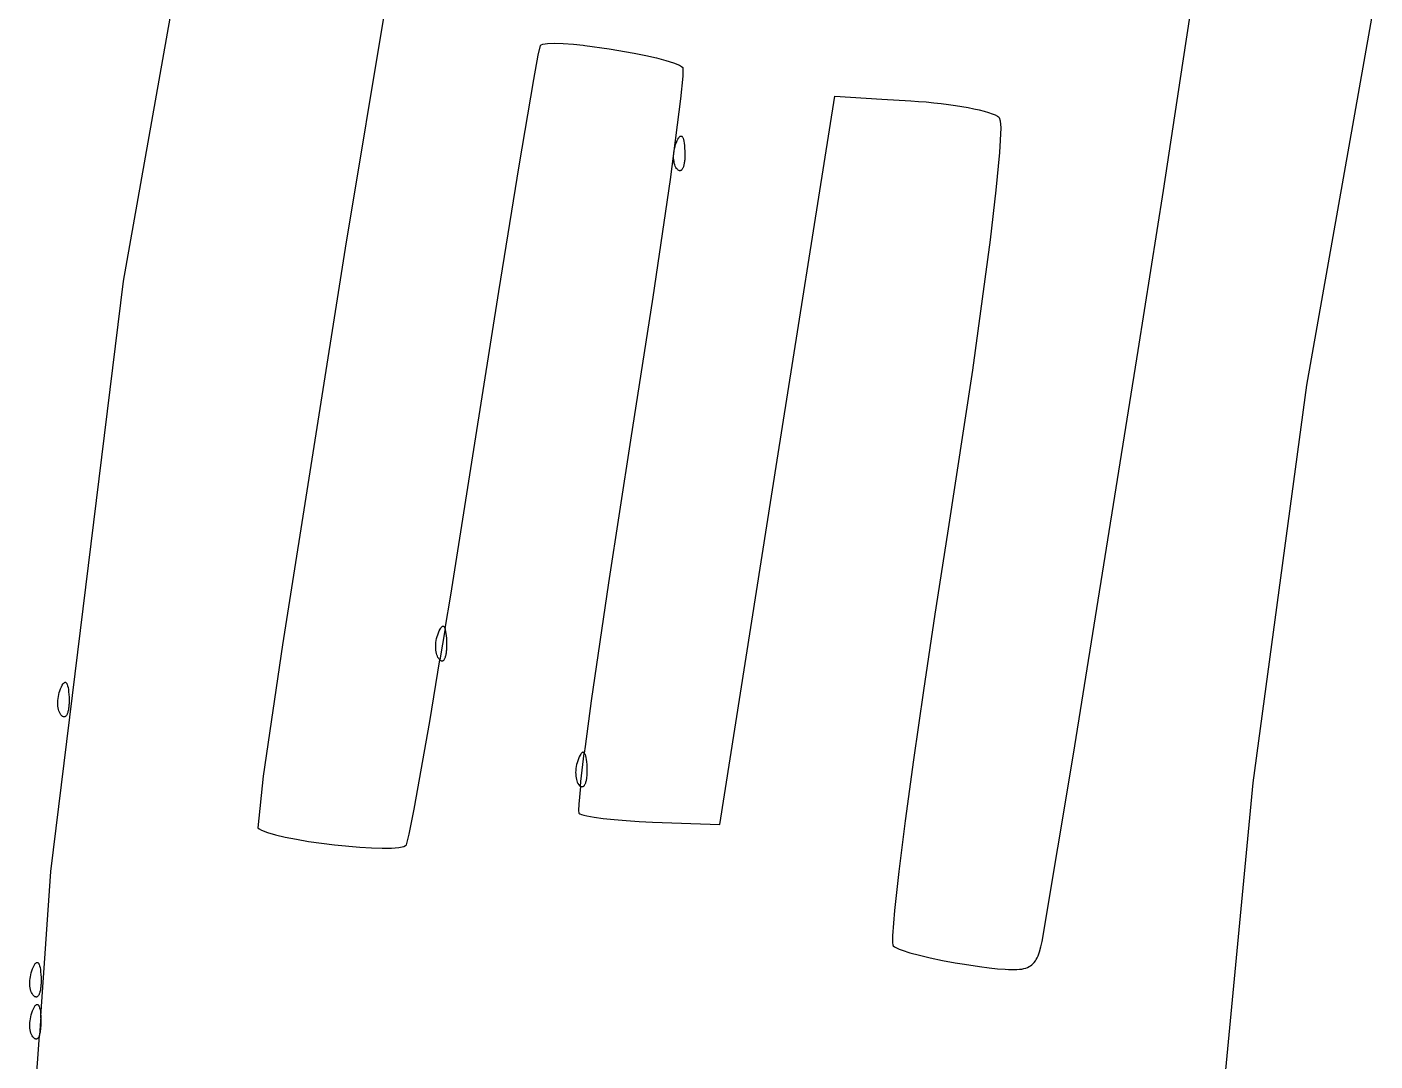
# Model space of a CAD drawing. Extents: x 70.3 to 133.4, y -81.7 to -32.
# Drawn here: x 70.989 to 71.754, y -64.359 to -63.773 of the extents above; entities that cross this region are included whole.
import ezdxf

# ---------------------------------------------------------------- set-up
doc = ezdxf.new("R2010")
doc.units = 0
doc.layers.add('BLACK', color=7, linetype='CONTINUOUS')

msp = doc.modelspace()

# ---------------------------------------------------------------- linework, layer by layer
at = {"layer": 'BLACK', "linetype": 'CONTINUOUS'}
for p, q in [((71.043752, -63.916861), (71.102272, -63.587735)), ((71.206766, -63.673345), (71.169506, -63.898212)), ((71.753557, -63.756064), (71.714665, -63.975851)), ((71.644629, -63.793428), (71.649045, -63.763684)), ((71.278986, -63.78882), (71.280251, -63.783324)), ((71.280251, -63.783324), (71.280715, -63.782898)), ((71.280715, -63.782898), (71.281556, -63.782563)), ((71.281556, -63.782563), (71.284272, -63.782149)), ((71.284272, -63.782149), (71.288204, -63.782051)), ((71.288204, -63.782051), (71.293156, -63.782239)), ((71.293156, -63.782239), (71.298933, -63.782682)), ((71.298933, -63.782682), (71.304446, -63.783259)), ((71.304446, -63.783259), (71.305339, -63.783352)), ((71.305339, -63.783352), (71.319257, -63.785247)), ((71.319257, -63.785247), (71.333346, -63.787681)), ((71.276447, -63.802646), (71.278986, -63.78882)), ((71.333346, -63.787681), (71.339965, -63.789025)), ((71.339965, -63.789025), (71.34604, -63.790413)), ((71.34604, -63.790413), (71.351375, -63.791815)), ((71.351375, -63.791815), (71.355775, -63.793201)), ((71.355775, -63.793201), (71.359044, -63.794541)), ((71.359044, -63.794541), (71.360193, -63.795184)), ((71.633557, -63.86553), (71.644629, -63.793428)), ((71.36102, -63.800751), (71.359743, -63.813559)), ((71.360193, -63.795184), (71.360987, -63.795804)), ((71.360987, -63.795804), (71.36102, -63.800751)), ((71.26816, -63.851593), (71.276447, -63.802646)), ((71.359743, -63.813559), (71.353744, -63.859287)), ((71.414515, -64.018467), (71.447134, -63.812092)), ((71.447134, -63.812092), (71.473848, -63.813717)), ((71.473848, -63.813717), (71.490257, -63.814714)), ((71.490257, -63.814714), (71.494686, -63.815017)), ((71.494686, -63.815017), (71.499064, -63.815381)), ((71.499064, -63.815381), (71.503363, -63.8158)), ((71.503363, -63.8158), (71.507558, -63.816271)), ((71.507558, -63.816271), (71.511624, -63.816789)), ((71.511624, -63.816789), (71.515535, -63.817348)), ((71.515535, -63.817348), (71.519265, -63.817944)), ((71.519265, -63.817944), (71.522789, -63.818572)), ((71.522789, -63.818572), (71.52608, -63.819227)), ((71.52608, -63.819227), (71.529112, -63.819904)), ((71.529112, -63.819904), (71.531861, -63.820599)), ((71.531861, -63.820599), (71.534301, -63.821306)), ((71.534301, -63.821306), (71.536405, -63.822021)), ((71.536405, -63.822021), (71.538148, -63.822739)), ((71.538148, -63.822739), (71.539504, -63.823455)), ((71.539504, -63.823455), (71.540029, -63.823811)), ((71.540029, -63.823811), (71.540448, -63.824164)), ((71.540448, -63.824164), (71.541029, -63.826002)), ((71.541238, -63.829967), (71.540581, -63.843926)), ((71.541029, -63.826002), (71.541238, -63.829967)), ((71.356281, -63.841691), (71.356561, -63.840576)), ((71.356561, -63.840576), (71.356901, -63.839472)), ((71.356901, -63.839472), (71.357301, -63.838385)), ((71.357301, -63.838385), (71.357768, -63.837294)), ((71.357768, -63.837294), (71.358219, -63.836394)), ((71.358219, -63.836394), (71.358652, -63.835684)), ((71.358652, -63.835684), (71.358861, -63.8354)), ((71.358861, -63.8354), (71.359066, -63.835163)), ((71.359066, -63.835163), (71.359265, -63.834973)), ((71.359265, -63.834973), (71.359459, -63.834829)), ((71.359459, -63.834829), (71.359648, -63.834732)), ((71.359648, -63.834732), (71.359831, -63.834682)), ((71.359831, -63.834682), (71.360009, -63.834678)), ((71.360009, -63.834678), (71.360181, -63.83472)), ((71.360181, -63.83472), (71.360346, -63.834807)), ((71.360346, -63.834807), (71.360506, -63.834941)), ((71.360506, -63.834941), (71.360659, -63.83512)), ((71.360659, -63.83512), (71.360806, -63.835345)), ((71.360806, -63.835345), (71.360946, -63.835615)), ((71.360946, -63.835615), (71.36108, -63.83593)), ((71.36108, -63.83593), (71.361326, -63.836696)), ((71.361326, -63.836696), (71.361543, -63.83764)), ((71.361543, -63.83764), (71.36173, -63.838762)), ((71.36173, -63.838762), (71.361885, -63.84006)), ((71.361885, -63.84006), (71.362008, -63.841534)), ((71.355752, -63.846101), (71.355796, -63.845021)), ((71.355765, -63.847152), (71.355752, -63.846101)), ((71.355837, -63.848166), (71.355765, -63.847152)), ((71.355796, -63.845021), (71.355899, -63.843922)), ((71.355966, -63.849137), (71.355837, -63.848166)), ((71.355899, -63.843922), (71.356061, -63.842809)), ((71.356061, -63.842809), (71.356281, -63.841691)), ((71.362019, -63.848105), (71.361961, -63.848709)), ((71.362008, -63.841534), (71.362097, -63.843181)), ((71.362066, -63.847475), (71.362019, -63.848105)), ((71.362101, -63.84682), (71.362066, -63.847475)), ((71.362097, -63.843181), (71.362122, -63.843954)), ((71.362125, -63.846139), (71.362101, -63.84682)), ((71.362122, -63.843954), (71.362135, -63.844706)), ((71.362136, -63.845434), (71.362125, -63.846139)), ((71.362135, -63.844706), (71.362136, -63.845434)), ((71.540581, -63.843926), (71.538564, -63.86534)), ((71.256613, -63.922766), (71.26816, -63.851593)), ((71.356152, -63.850056), (71.355966, -63.849137)), ((71.356395, -63.850915), (71.356152, -63.850056)), ((71.356694, -63.851706), (71.356395, -63.850915)), ((71.357049, -63.852423), (71.356694, -63.851706)), ((71.357461, -63.853056), (71.357049, -63.852423)), ((71.357687, -63.853339), (71.357461, -63.853056)), ((71.357928, -63.853599), (71.357687, -63.853339)), ((71.358173, -63.853825), (71.357928, -63.853599)), ((71.358413, -63.854008), (71.358173, -63.853825)), ((71.358648, -63.85415), (71.358413, -63.854008)), ((71.358878, -63.854252), (71.358648, -63.85415)), ((71.359103, -63.854312), (71.358878, -63.854252)), ((71.359213, -63.854328), (71.359103, -63.854312)), ((71.359321, -63.854334), (71.359213, -63.854328)), ((71.359428, -63.85433), (71.359321, -63.854334)), ((71.359534, -63.854316), (71.359428, -63.85433)), ((71.359638, -63.854293), (71.359534, -63.854316)), ((71.35974, -63.85426), (71.359638, -63.854293)), ((71.35994, -63.854167), (71.35974, -63.85426)), ((71.360133, -63.854036), (71.35994, -63.854167)), ((71.360318, -63.85387), (71.360133, -63.854036)), ((71.360497, -63.853668), (71.360318, -63.85387)), ((71.360667, -63.853431), (71.360497, -63.853668)), ((71.36083, -63.853159), (71.360667, -63.853431)), ((71.360984, -63.852854), (71.36083, -63.853159)), ((71.36113, -63.852517), (71.360984, -63.852854)), ((71.361268, -63.852146), (71.36113, -63.852517)), ((71.361396, -63.851745), (71.361268, -63.852146)), ((71.361515, -63.851312), (71.361396, -63.851745)), ((71.361624, -63.85085), (71.361515, -63.851312)), ((71.361724, -63.850357), (71.361624, -63.85085)), ((71.361814, -63.849836), (71.361724, -63.850357)), ((71.361893, -63.849286), (71.361814, -63.849836)), ((71.361961, -63.848709), (71.361893, -63.849286)), ((71.353744, -63.859287), (71.34396, -63.926061)), ((71.538564, -63.86534), (71.535276, -63.893508)), ((71.619292, -63.956155), (71.633557, -63.86553)), ((71.535276, -63.893508), (71.525231, -63.967293)), ((71.169506, -63.898212), (71.13402, -64.122944)), ((71.002602, -64.251526), (71.043752, -63.916861)), ((71.243026, -64.008769), (71.256613, -63.922766)), ((71.34396, -63.926061), (71.331364, -64.006951)), ((71.5826, -64.185046), (71.619292, -63.956155)), ((71.525231, -63.967293), (71.511146, -64.059667)), ((71.714665, -63.975851), (71.684263, -64.201321)), ((71.229316, -64.094937), (71.243026, -64.008769)), ((71.331364, -64.006951), (71.318788, -64.087862)), ((71.381896, -64.224842), (71.414515, -64.018467)), ((71.511146, -64.059667), (71.503952, -64.105711)), ((71.318788, -64.087862), (71.30906, -64.154692)), ((71.226178, -64.113854), (71.229316, -64.094937)), ((71.503952, -64.105711), (71.497457, -64.148876)), ((71.222363, -64.116198), (71.222831, -64.115107)), ((71.222831, -64.115107), (71.223281, -64.114207)), ((71.226178, -64.113854), (71.223229, -64.131631)), ((71.223281, -64.114207), (71.223714, -64.113497)), ((71.223714, -64.113497), (71.223924, -64.113213)), ((71.223924, -64.113213), (71.224128, -64.112975)), ((71.224128, -64.112975), (71.224328, -64.112785)), ((71.224328, -64.112785), (71.224522, -64.112642)), ((71.224522, -64.112642), (71.224711, -64.112545)), ((71.224711, -64.112545), (71.224894, -64.112494)), ((71.224894, -64.112494), (71.225071, -64.11249)), ((71.225071, -64.11249), (71.225243, -64.112532)), ((71.225243, -64.112532), (71.225409, -64.11262)), ((71.225409, -64.11262), (71.225569, -64.112754)), ((71.225569, -64.112754), (71.225722, -64.112933)), ((71.225722, -64.112933), (71.225869, -64.113158)), ((71.225869, -64.113158), (71.226009, -64.113428)), ((71.226009, -64.113428), (71.226142, -64.113743)), ((71.226142, -64.113743), (71.226178, -64.113854)), ((71.226388, -64.114508), (71.226178, -64.113854)), ((71.226605, -64.115453), (71.226388, -64.114508)), ((71.226792, -64.116575), (71.226605, -64.115453)), ((71.13402, -64.122944), (71.123051, -64.197502)), ((71.220814, -64.123913), (71.220859, -64.122834)), ((71.220859, -64.122834), (71.220961, -64.121734)), ((71.220961, -64.121734), (71.221123, -64.120621)), ((71.221123, -64.120621), (71.221344, -64.119503)), ((71.221344, -64.119503), (71.221624, -64.118388)), ((71.221624, -64.118388), (71.221964, -64.117284)), ((71.221964, -64.117284), (71.222363, -64.116198)), ((71.226948, -64.117873), (71.226792, -64.116575)), ((71.22707, -64.119346), (71.226948, -64.117873)), ((71.227159, -64.120993), (71.22707, -64.119346)), ((71.227185, -64.121767), (71.227159, -64.120993)), ((71.227198, -64.122518), (71.227185, -64.121767)), ((71.227187, -64.123952), (71.227199, -64.123247)), ((71.227199, -64.123247), (71.227198, -64.122518)), ((71.220828, -64.124964), (71.220814, -64.123913)), ((71.220899, -64.125979), (71.220828, -64.124964)), ((71.221028, -64.126949), (71.220899, -64.125979)), ((71.221214, -64.127868), (71.221028, -64.126949)), ((71.221457, -64.128727), (71.221214, -64.127868)), ((71.221756, -64.129519), (71.221457, -64.128727)), ((71.222112, -64.130235), (71.221756, -64.129519)), ((71.222523, -64.130869), (71.222112, -64.130235)), ((71.22275, -64.131152), (71.222523, -64.130869)), ((71.22299, -64.131411), (71.22275, -64.131152)), ((71.22573, -64.131243), (71.225892, -64.130972)), ((71.225892, -64.130972), (71.226047, -64.130667)), ((71.226047, -64.130667), (71.226193, -64.130329)), ((71.226193, -64.130329), (71.22633, -64.129959)), ((71.22633, -64.129959), (71.226458, -64.129558)), ((71.226458, -64.129558), (71.226577, -64.129125)), ((71.226577, -64.129125), (71.226687, -64.128662)), ((71.226687, -64.128662), (71.226787, -64.12817)), ((71.226787, -64.12817), (71.226876, -64.127649)), ((71.226876, -64.127649), (71.226955, -64.127099)), ((71.226955, -64.127099), (71.227024, -64.126522)), ((71.227024, -64.126522), (71.227082, -64.125918)), ((71.227082, -64.125918), (71.227128, -64.125288)), ((71.227128, -64.125288), (71.227164, -64.124632)), ((71.227164, -64.124632), (71.227187, -64.123952)), ((71.217435, -64.16656), (71.223229, -64.131631)), ((71.223229, -64.131631), (71.22299, -64.131411)), ((71.223229, -64.131631), (71.223235, -64.131637)), ((71.223235, -64.131637), (71.223475, -64.131821)), ((71.223475, -64.131821), (71.223711, -64.131963)), ((71.223711, -64.131963), (71.223941, -64.132064)), ((71.223941, -64.132064), (71.224165, -64.132125)), ((71.224165, -64.132125), (71.224275, -64.13214)), ((71.224275, -64.13214), (71.224384, -64.132146)), ((71.224384, -64.132146), (71.224491, -64.132142)), ((71.224491, -64.132142), (71.224596, -64.132129)), ((71.224596, -64.132129), (71.2247, -64.132105)), ((71.2247, -64.132105), (71.224803, -64.132073)), ((71.224803, -64.132073), (71.225002, -64.131979)), ((71.225002, -64.131979), (71.225195, -64.131849)), ((71.225195, -64.131849), (71.225381, -64.131682)), ((71.225381, -64.131682), (71.225559, -64.13148)), ((71.225559, -64.13148), (71.22573, -64.131243)), ((71.008518, -64.146857), (71.008969, -64.145957)), ((71.008969, -64.145957), (71.009402, -64.145247)), ((71.009402, -64.145247), (71.009611, -64.144963)), ((71.009611, -64.144963), (71.009816, -64.144726)), ((71.009816, -64.144726), (71.010015, -64.144535)), ((71.010015, -64.144535), (71.010209, -64.144392)), ((71.010209, -64.144392), (71.010398, -64.144295)), ((71.010398, -64.144295), (71.010581, -64.144244)), ((71.010581, -64.144244), (71.010759, -64.14424)), ((71.010759, -64.14424), (71.010931, -64.144282)), ((71.010931, -64.144282), (71.011097, -64.14437)), ((71.011097, -64.14437), (71.011256, -64.144504)), ((71.011256, -64.144504), (71.011409, -64.144683)), ((71.011409, -64.144683), (71.011556, -64.144908)), ((71.011556, -64.144908), (71.011696, -64.145178)), ((71.011696, -64.145178), (71.01183, -64.145493)), ((71.01183, -64.145493), (71.012076, -64.146258)), ((71.012076, -64.146258), (71.012293, -64.147203)), ((71.006546, -64.154584), (71.006649, -64.153484)), ((71.006649, -64.153484), (71.006811, -64.152371)), ((71.006811, -64.152371), (71.007031, -64.151254)), ((71.007031, -64.151254), (71.007311, -64.150138)), ((71.007311, -64.150138), (71.007651, -64.149034)), ((71.007651, -64.149034), (71.008051, -64.147948)), ((71.008051, -64.147948), (71.008518, -64.146857)), ((71.012293, -64.147203), (71.01248, -64.148325)), ((71.01248, -64.148325), (71.012635, -64.149623)), ((71.012635, -64.149623), (71.012758, -64.151096)), ((71.012758, -64.151096), (71.012847, -64.152743)), ((71.012847, -64.152743), (71.012872, -64.153517)), ((71.012872, -64.153517), (71.012885, -64.154268)), ((71.497457, -64.148876), (71.491788, -64.1882)), ((71.006502, -64.155663), (71.006546, -64.154584)), ((71.006515, -64.156714), (71.006502, -64.155663)), ((71.006587, -64.157729), (71.006515, -64.156714)), ((71.006716, -64.158699), (71.006587, -64.157729)), ((71.006902, -64.159618), (71.006716, -64.158699)), ((71.007145, -64.160477), (71.006902, -64.159618)), ((71.007444, -64.161269), (71.007145, -64.160477)), ((71.007799, -64.161985), (71.007444, -64.161269)), ((71.012018, -64.161709), (71.01188, -64.162079)), ((71.012146, -64.161307), (71.012018, -64.161709)), ((71.012265, -64.160875), (71.012146, -64.161307)), ((71.012374, -64.160412), (71.012265, -64.160875)), ((71.012474, -64.15992), (71.012374, -64.160412)), ((71.012564, -64.159399), (71.012474, -64.15992)), ((71.012643, -64.158849), (71.012564, -64.159399)), ((71.012711, -64.158272), (71.012643, -64.158849)), ((71.012769, -64.157668), (71.012711, -64.158272)), ((71.012816, -64.157038), (71.012769, -64.157668)), ((71.012851, -64.156382), (71.012816, -64.157038)), ((71.012875, -64.155702), (71.012851, -64.156382)), ((71.012886, -64.154997), (71.012875, -64.155702)), ((71.012885, -64.154268), (71.012886, -64.154997)), ((71.30906, -64.154692), (71.305564, -64.180658)), ((71.008211, -64.162619), (71.007799, -64.161985)), ((71.008437, -64.162902), (71.008211, -64.162619)), ((71.008678, -64.163161), (71.008437, -64.162902)), ((71.008923, -64.163387), (71.008678, -64.163161)), ((71.009163, -64.163571), (71.008923, -64.163387)), ((71.009398, -64.163713), (71.009163, -64.163571)), ((71.009628, -64.163814), (71.009398, -64.163713)), ((71.009853, -64.163875), (71.009628, -64.163814)), ((71.009963, -64.16389), (71.009853, -64.163875)), ((71.010071, -64.163896), (71.009963, -64.16389)), ((71.010178, -64.163892), (71.010071, -64.163896)), ((71.010284, -64.163879), (71.010178, -64.163892)), ((71.010388, -64.163855), (71.010284, -64.163879)), ((71.01049, -64.163823), (71.010388, -64.163855)), ((71.01069, -64.163729), (71.01049, -64.163823)), ((71.010883, -64.163599), (71.01069, -64.163729)), ((71.011068, -64.163432), (71.010883, -64.163599)), ((71.011247, -64.16323), (71.011068, -64.163432)), ((71.011417, -64.162993), (71.011247, -64.16323)), ((71.01158, -64.162722), (71.011417, -64.162993)), ((71.011734, -64.162417), (71.01158, -64.162722)), ((71.01188, -64.162079), (71.011734, -64.162417)), ((71.208654, -64.216172), (71.217435, -64.16656)), ((71.303299, -64.18465), (71.303089, -64.184934)), ((71.303143, -64.200503), (71.305109, -64.184389)), ((71.303503, -64.184413), (71.303299, -64.18465)), ((71.303703, -64.184223), (71.303503, -64.184413)), ((71.303897, -64.184079), (71.303703, -64.184223)), ((71.304086, -64.183982), (71.303897, -64.184079)), ((71.304269, -64.183932), (71.304086, -64.183982)), ((71.304446, -64.183928), (71.304269, -64.183932)), ((71.304618, -64.18397), (71.304446, -64.183928)), ((71.304784, -64.184057), (71.304618, -64.18397)), ((71.304944, -64.184191), (71.304784, -64.184057)), ((71.305097, -64.18437), (71.304944, -64.184191)), ((71.305109, -64.184389), (71.305097, -64.18437)), ((71.305564, -64.180658), (71.305109, -64.184389)), ((71.305109, -64.184389), (71.305244, -64.184595)), ((71.305244, -64.184595), (71.305384, -64.184865)), ((71.300498, -64.192059), (71.300337, -64.193172)), ((71.300719, -64.190941), (71.300498, -64.192059)), ((71.300999, -64.189826), (71.300719, -64.190941)), ((71.301339, -64.188721), (71.300999, -64.189826)), ((71.301738, -64.187635), (71.301339, -64.188721)), ((71.302206, -64.186544), (71.301738, -64.187635)), ((71.302656, -64.185644), (71.302206, -64.186544)), ((71.303089, -64.184934), (71.302656, -64.185644)), ((71.305384, -64.184865), (71.305517, -64.18518)), ((71.305517, -64.18518), (71.305763, -64.185946)), ((71.305763, -64.185946), (71.30598, -64.18689)), ((71.30598, -64.18689), (71.306167, -64.188012)), ((71.306167, -64.188012), (71.306323, -64.18931)), ((71.306323, -64.18931), (71.306445, -64.190784)), ((71.306445, -64.190784), (71.306534, -64.192431)), ((71.491788, -64.1882), (71.487072, -64.222726)), ((71.564792, -64.291174), (71.5826, -64.185046)), ((71.123051, -64.197502), (71.119857, -64.226716)), ((71.300234, -64.194272), (71.300189, -64.195351)), ((71.300189, -64.195351), (71.300203, -64.196402)), ((71.300203, -64.196402), (71.300274, -64.197416)), ((71.300337, -64.193172), (71.300234, -64.194272)), ((71.300274, -64.197416), (71.300403, -64.198387)), ((71.300403, -64.198387), (71.300589, -64.199306)), ((71.300589, -64.199306), (71.300832, -64.200165)), ((71.306162, -64.199607), (71.306062, -64.2001)), ((71.306251, -64.199086), (71.306162, -64.199607)), ((71.30633, -64.198537), (71.306251, -64.199086)), ((71.306399, -64.19796), (71.30633, -64.198537)), ((71.306457, -64.197356), (71.306399, -64.19796)), ((71.306503, -64.196725), (71.306457, -64.197356)), ((71.306539, -64.19607), (71.306503, -64.196725)), ((71.306534, -64.192431), (71.30656, -64.193204)), ((71.306562, -64.195389), (71.306539, -64.19607)), ((71.30656, -64.193204), (71.306573, -64.193956)), ((71.306574, -64.194684), (71.306562, -64.195389)), ((71.306573, -64.193956), (71.306574, -64.194684)), ((71.300832, -64.200165), (71.301131, -64.200956)), ((71.301131, -64.200956), (71.301487, -64.201673)), ((71.301487, -64.201673), (71.301898, -64.202306)), ((71.301898, -64.202306), (71.302125, -64.202589)), ((71.302878, -64.203275), (71.301914, -64.213359)), ((71.302125, -64.202589), (71.302365, -64.202849)), ((71.302365, -64.202849), (71.30261, -64.203075)), ((71.30261, -64.203075), (71.30285, -64.203258)), ((71.30285, -64.203258), (71.302878, -64.203275)), ((71.302878, -64.203275), (71.303143, -64.200503)), ((71.303086, -64.2034), (71.302878, -64.203275)), ((71.303316, -64.203502), (71.303086, -64.2034)), ((71.30354, -64.203563), (71.303316, -64.203502)), ((71.30365, -64.203578), (71.30354, -64.203563)), ((71.303759, -64.203584), (71.30365, -64.203578)), ((71.303866, -64.20358), (71.303759, -64.203584)), ((71.303971, -64.203566), (71.303866, -64.20358)), ((71.304075, -64.203543), (71.303971, -64.203566)), ((71.304178, -64.20351), (71.304075, -64.203543)), ((71.304377, -64.203417), (71.304178, -64.20351)), ((71.30457, -64.203287), (71.304377, -64.203417)), ((71.304756, -64.20312), (71.30457, -64.203287)), ((71.304934, -64.202918), (71.304756, -64.20312)), ((71.305105, -64.202681), (71.304934, -64.202918)), ((71.305267, -64.202409), (71.305105, -64.202681)), ((71.305422, -64.202104), (71.305267, -64.202409)), ((71.305568, -64.201767), (71.305422, -64.202104)), ((71.305705, -64.201397), (71.305568, -64.201767)), ((71.305833, -64.200995), (71.305705, -64.201397)), ((71.305952, -64.200562), (71.305833, -64.200995)), ((71.306062, -64.2001), (71.305952, -64.200562)), ((71.684263, -64.201321), (71.662285, -64.432808)), ((71.301914, -64.213359), (71.301785, -64.216895)), ((71.205824, -64.230391), (71.208654, -64.216172)), ((71.301785, -64.216895), (71.302, -64.218359)), ((71.302, -64.218359), (71.302584, -64.218752)), ((71.302584, -64.218752), (71.303539, -64.219149)), ((71.303539, -64.219149), (71.304844, -64.219545)), ((71.304844, -64.219545), (71.306477, -64.219939)), ((71.306477, -64.219939), (71.31064, -64.220708)), ((71.31064, -64.220708), (71.315858, -64.221435)), ((71.315858, -64.221435), (71.32196, -64.222098)), ((71.32196, -64.222098), (71.328773, -64.222677)), ((71.328773, -64.222677), (71.336125, -64.223151)), ((71.487072, -64.222726), (71.483435, -64.251492)), ((71.119857, -64.226716), (71.120713, -64.227384)), ((71.120713, -64.227384), (71.121933, -64.228056)), ((71.121933, -64.228056), (71.12537, -64.229404)), ((71.12537, -64.229404), (71.129967, -64.230737)), ((71.204246, -64.236307), (71.205824, -64.230391)), ((71.336125, -64.223151), (71.343846, -64.223499)), ((71.343846, -64.223499), (71.381896, -64.224842)), ((71.129967, -64.230737), (71.135524, -64.232031)), ((71.135524, -64.232031), (71.14184, -64.233265)), ((71.14184, -64.233265), (71.148717, -64.234415)), ((71.148717, -64.234415), (71.163349, -64.236372)), ((71.163349, -64.236372), (71.177819, -64.237722)), ((71.177819, -64.237722), (71.184493, -64.238113)), ((71.184493, -64.238113), (71.190526, -64.238283)), ((71.190526, -64.238283), (71.195718, -64.23821)), ((71.195718, -64.23821), (71.199869, -64.237872)), ((71.199869, -64.237872), (71.202778, -64.237245)), ((71.202778, -64.237245), (71.203705, -64.236817)), ((71.203705, -64.236817), (71.204246, -64.236307)), ((70.996865, -64.333444), (71.002602, -64.251526)), ((71.483435, -64.251492), (71.481003, -64.273541)), ((71.481003, -64.273541), (71.479905, -64.28791)), ((71.479905, -64.28791), (71.479894, -64.291916)), ((71.564037, -64.294248), (71.564792, -64.291173)), ((71.564792, -64.291173), (71.564792, -64.291174)), ((71.479894, -64.291916), (71.480031, -64.293072)), ((71.480031, -64.293072), (71.480265, -64.293642)), ((71.480265, -64.293642), (71.481018, -64.294211)), ((71.481018, -64.294211), (71.48213, -64.294819)), ((71.48213, -64.294819), (71.483579, -64.295461)), ((71.483579, -64.295461), (71.485343, -64.296132)), ((71.485343, -64.296132), (71.489728, -64.297538)), ((71.489728, -64.297538), (71.49511, -64.298992)), ((71.49511, -64.298992), (71.501314, -64.300451)), ((71.561952, -64.300342), (71.562416, -64.299297)), ((71.562416, -64.299297), (71.56285, -64.298167)), ((71.56285, -64.298167), (71.563261, -64.29695)), ((71.563261, -64.29695), (71.564037, -64.294248)), ((70.991776, -64.307784), (70.992176, -64.306698)), ((70.992176, -64.306698), (70.992643, -64.305607)), ((70.992643, -64.305607), (70.993094, -64.304707)), ((70.993094, -64.304707), (70.993527, -64.303997)), ((70.993527, -64.303997), (70.993736, -64.303713)), ((70.993736, -64.303713), (70.993941, -64.303475)), ((70.993941, -64.303475), (70.99414, -64.303285)), ((70.99414, -64.303285), (70.994334, -64.303142)), ((70.994334, -64.303142), (70.994523, -64.303045)), ((70.994523, -64.303045), (70.994706, -64.302994)), ((70.994706, -64.302994), (70.994884, -64.30299)), ((70.994884, -64.30299), (70.995056, -64.303032)), ((70.995056, -64.303032), (70.995222, -64.30312)), ((70.995222, -64.30312), (70.995381, -64.303253)), ((70.995381, -64.303253), (70.995534, -64.303433)), ((70.995534, -64.303433), (70.995681, -64.303658)), ((70.995681, -64.303658), (70.995821, -64.303928)), ((70.995821, -64.303928), (70.995955, -64.304243)), ((70.995955, -64.304243), (70.996201, -64.305008)), ((70.996201, -64.305008), (70.996418, -64.305953)), ((70.996418, -64.305953), (70.996605, -64.307074)), ((71.501314, -64.300451), (71.508162, -64.30187)), ((71.508162, -64.30187), (71.515481, -64.303204)), ((71.515481, -64.303204), (71.519371, -64.303821)), ((71.519371, -64.303821), (71.523094, -64.304411)), ((71.523094, -64.304411), (71.529245, -64.305293)), ((71.529245, -64.305293), (71.534698, -64.306018)), ((71.534698, -64.306018), (71.539501, -64.306572)), ((71.539501, -64.306572), (71.543702, -64.306939)), ((71.543702, -64.306939), (71.545592, -64.307047)), ((71.545592, -64.307047), (71.54735, -64.307104)), ((71.548981, -64.307105), (71.550492, -64.307051)), ((71.550492, -64.307051), (71.551889, -64.306938)), ((71.551889, -64.306938), (71.553178, -64.306765)), ((71.553178, -64.306765), (71.554365, -64.30653)), ((71.554365, -64.30653), (71.555456, -64.306231)), ((71.555456, -64.306231), (71.556457, -64.305866)), ((71.556457, -64.305866), (71.557374, -64.305433)), ((71.557374, -64.305433), (71.558213, -64.304931)), ((71.558213, -64.304931), (71.55898, -64.304356)), ((71.55898, -64.304356), (71.559682, -64.303708)), ((71.559682, -64.303708), (71.560324, -64.302985)), ((71.560324, -64.302985), (71.560912, -64.302184)), ((71.560912, -64.302184), (71.561453, -64.301304)), ((71.561453, -64.301304), (71.561952, -64.300342)), ((70.990627, -64.314413), (70.990671, -64.313334)), ((70.99064, -64.315464), (70.990627, -64.314413)), ((70.990671, -64.313334), (70.990774, -64.312234)), ((70.990774, -64.312234), (70.990936, -64.311121)), ((70.990936, -64.311121), (70.991156, -64.310003)), ((70.991156, -64.310003), (70.991436, -64.308888)), ((70.991436, -64.308888), (70.991776, -64.307784)), ((70.996605, -64.307074), (70.99676, -64.308373)), ((70.99676, -64.308373), (70.996883, -64.309846)), ((70.996883, -64.309846), (70.996972, -64.311493)), ((70.996972, -64.311493), (70.996997, -64.312267)), ((70.997, -64.314452), (70.996976, -64.315132)), ((70.996997, -64.312267), (70.99701, -64.313018)), ((70.997011, -64.313747), (70.997, -64.314452)), ((70.99701, -64.313018), (70.997011, -64.313747)), ((71.54735, -64.307104), (71.548981, -64.307105)), ((70.990712, -64.316479), (70.99064, -64.315464)), ((70.990841, -64.317449), (70.990712, -64.316479)), ((70.991027, -64.318368), (70.990841, -64.317449)), ((70.99127, -64.319227), (70.991027, -64.318368)), ((70.991569, -64.320019), (70.99127, -64.319227)), ((70.991924, -64.320735), (70.991569, -64.320019)), ((70.992336, -64.321369), (70.991924, -64.320735)), ((70.992562, -64.321652), (70.992336, -64.321369)), ((70.992803, -64.321911), (70.992562, -64.321652)), ((70.993048, -64.322137), (70.992803, -64.321911)), ((70.993288, -64.322321), (70.993048, -64.322137)), ((70.993523, -64.322463), (70.993288, -64.322321)), ((70.995193, -64.322182), (70.995008, -64.322349)), ((70.995372, -64.32198), (70.995193, -64.322182)), ((70.995542, -64.321743), (70.995372, -64.32198)), ((70.995705, -64.321472), (70.995542, -64.321743)), ((70.995859, -64.321167), (70.995705, -64.321472)), ((70.996005, -64.320829), (70.995859, -64.321167)), ((70.996143, -64.320459), (70.996005, -64.320829)), ((70.996271, -64.320057), (70.996143, -64.320459)), ((70.99639, -64.319625), (70.996271, -64.320057)), ((70.996499, -64.319162), (70.99639, -64.319625)), ((70.996599, -64.31867), (70.996499, -64.319162)), ((70.996689, -64.318149), (70.996599, -64.31867)), ((70.996768, -64.317599), (70.996689, -64.318149)), ((70.996836, -64.317022), (70.996768, -64.317599)), ((70.996894, -64.316418), (70.996836, -64.317022)), ((70.996941, -64.315788), (70.996894, -64.316418)), ((70.996976, -64.315132), (70.996941, -64.315788)), ((70.992176, -64.33051), (70.992643, -64.329419)), ((70.992643, -64.329419), (70.993094, -64.328519)), ((70.993094, -64.328519), (70.993527, -64.327809)), ((70.993753, -64.322564), (70.993523, -64.322463)), ((70.993527, -64.327809), (70.993736, -64.327525)), ((70.993736, -64.327525), (70.993941, -64.327288)), ((70.993978, -64.322625), (70.993753, -64.322564)), ((70.993941, -64.327288), (70.99414, -64.327098)), ((70.994088, -64.322641), (70.993978, -64.322625)), ((70.994196, -64.322646), (70.994088, -64.322641)), ((70.99414, -64.327098), (70.994334, -64.326954)), ((70.994303, -64.322642), (70.994196, -64.322646)), ((70.994409, -64.322629), (70.994303, -64.322642)), ((70.994334, -64.326954), (70.994523, -64.326857)), ((70.994513, -64.322606), (70.994409, -64.322629)), ((70.994615, -64.322573), (70.994513, -64.322606)), ((70.994523, -64.326857), (70.994706, -64.326807)), ((70.994815, -64.322479), (70.994615, -64.322573)), ((70.994706, -64.326807), (70.994884, -64.326803)), ((70.995008, -64.322349), (70.994815, -64.322479)), ((70.994884, -64.326803), (70.995056, -64.326845)), ((70.995056, -64.326845), (70.995222, -64.326932)), ((70.995222, -64.326932), (70.995381, -64.327066)), ((70.995381, -64.327066), (70.995534, -64.327245)), ((70.995534, -64.327245), (70.995681, -64.32747)), ((70.995681, -64.32747), (70.995821, -64.32774)), ((70.995821, -64.32774), (70.995955, -64.328055)), ((70.995955, -64.328055), (70.996201, -64.328821)), ((70.996201, -64.328821), (70.996418, -64.329765)), ((70.996418, -64.329765), (70.996605, -64.330887)), ((70.990627, -64.338226), (70.990671, -64.337146)), ((70.990671, -64.337146), (70.990774, -64.336046)), ((70.990774, -64.336046), (70.990936, -64.334934)), ((70.990936, -64.334934), (70.991156, -64.333816)), ((70.991156, -64.333816), (70.991436, -64.332701)), ((70.991436, -64.332701), (70.991776, -64.331596)), ((70.991776, -64.331596), (70.992176, -64.33051)), ((70.996865, -64.333444), (70.996098, -64.344391)), ((70.996605, -64.330887), (70.99676, -64.332185)), ((70.99676, -64.332185), (70.996865, -64.333444)), ((70.996883, -64.333658), (70.996865, -64.333444)), ((70.996972, -64.335306), (70.996883, -64.333658)), ((70.996997, -64.336079), (70.996972, -64.335306)), ((70.99701, -64.336831), (70.996997, -64.336079)), ((70.997, -64.338264), (70.997011, -64.337559)), ((70.997011, -64.337559), (70.99701, -64.336831)), ((70.988998, -64.445766), (70.996098, -64.344391)), ((70.99064, -64.339277), (70.990627, -64.338226)), ((70.990712, -64.340291), (70.99064, -64.339277)), ((70.990841, -64.341262), (70.990712, -64.340291)), ((70.991027, -64.342181), (70.990841, -64.341262)), ((70.99127, -64.34304), (70.991027, -64.342181)), ((70.991569, -64.343831), (70.99127, -64.34304)), ((70.991924, -64.344548), (70.991569, -64.343831)), ((70.992336, -64.345181), (70.991924, -64.344548)), ((70.992562, -64.345464), (70.992336, -64.345181)), ((70.995705, -64.345284), (70.995542, -64.345556)), ((70.995859, -64.344979), (70.995705, -64.345284)), ((70.996005, -64.344642), (70.995859, -64.344979)), ((70.996098, -64.344391), (70.996005, -64.344642)), ((70.996098, -64.344391), (70.996143, -64.344272)), ((70.996143, -64.344272), (70.996271, -64.34387)), ((70.996271, -64.34387), (70.99639, -64.343437)), ((70.99639, -64.343437), (70.996499, -64.342975)), ((70.996499, -64.342975), (70.996599, -64.342482)), ((70.996599, -64.342482), (70.996689, -64.341961)), ((70.996689, -64.341961), (70.996768, -64.341412)), ((70.996768, -64.341412), (70.996836, -64.340834)), ((70.996836, -64.340834), (70.996894, -64.340231)), ((70.996894, -64.340231), (70.996941, -64.3396)), ((70.996941, -64.3396), (70.996976, -64.338945)), ((70.996976, -64.338945), (70.997, -64.338264)), ((70.992803, -64.345724), (70.992562, -64.345464)), ((70.993048, -64.34595), (70.992803, -64.345724)), ((70.993288, -64.346133), (70.993048, -64.34595)), ((70.993523, -64.346275), (70.993288, -64.346133)), ((70.993753, -64.346377), (70.993523, -64.346275)), ((70.993978, -64.346437), (70.993753, -64.346377)), ((70.994088, -64.346453), (70.993978, -64.346437)), ((70.994196, -64.346459), (70.994088, -64.346453)), ((70.994303, -64.346455), (70.994196, -64.346459)), ((70.994409, -64.346441), (70.994303, -64.346455)), ((70.994513, -64.346418), (70.994409, -64.346441)), ((70.994615, -64.346385), (70.994513, -64.346418)), ((70.994815, -64.346292), (70.994615, -64.346385)), ((70.995008, -64.346161), (70.994815, -64.346292)), ((70.995193, -64.345995), (70.995008, -64.346161)), ((70.995372, -64.345793), (70.995193, -64.345995)), ((70.995542, -64.345556), (70.995372, -64.345793))]:
    msp.add_line(p, q, dxfattribs=at)

doc.saveas('drawing.dxf')
